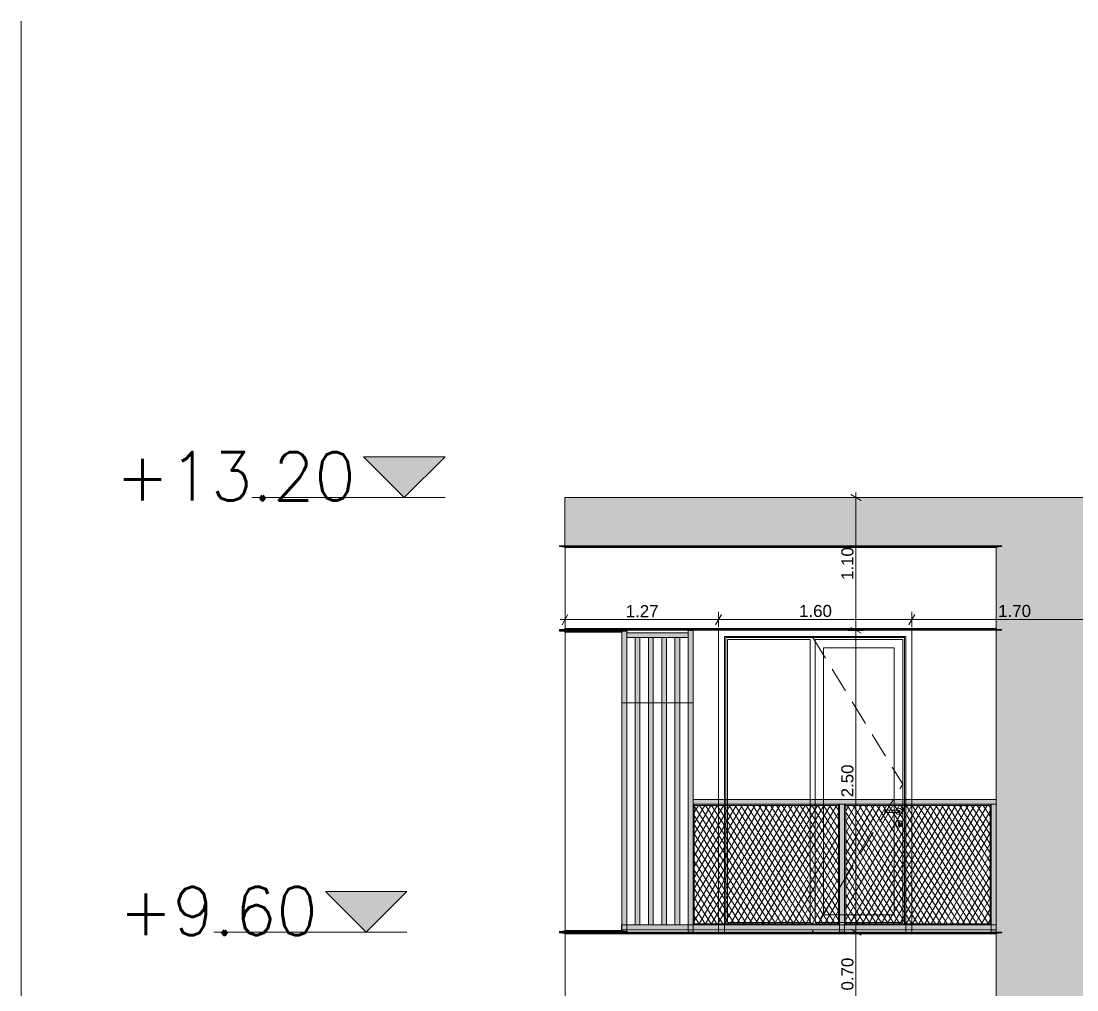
# Model space of a CAD drawing. Header units: millimetres. Extents: x 476571643 to 477489869, y 4620928210 to 4621294454.
# Drawn here: x 477404132 to 477412876, y 4621005952 to 4621013975 of the extents above; entities that cross this region are included whole.
import ezdxf

# ---------------------------------------------------------------- set-up
doc = ezdxf.new("R2010")
doc.units = ezdxf.units.MM
doc.header["$MEASUREMENT"] = 0
doc.linetypes.add('Hidden Line', pattern=[317.5, 211.666667, -105.833333])
for name, color, linetype, lineweight in [('0_Pen_No__1_Pen_No__250', 7, 'Continuous', 0), ('0_Pen_No__250_Pen_No__142', 142, 'Continuous', 0), ('2D Drafting - General_Pen_No__7_Pen_No__7', 7, 'Continuous', 0), ('New_2D Drafting - General_Pen_No__30_Pen_No__9_Pen_No__9_Pen_No__253', 252, 'Continuous', 0), ('New_2D Drafting - General_Pen_No__30_Pen_No__9_Pen_No__9_Pen_No__255', 255, 'Continuous', 0), ('New_2D Drafting - General_Pen_No__30_Pen_No__9_Pen_No__9_Pen_No__7', 7, 'Continuous', 0), ('New_2D Drafting - General_Pen_No__4', 7, 'Continuous', 0), ('New_2D Drafting - General_Pen_No__7', 7, 'Continuous', 0), ('New_Structural - Bearing_Pen_No__1', 1, 'Continuous', 0), ('New_Structural - Bearing_Pen_No__250', 7, 'Continuous', 0), ('Structural - Bearing_Pen_No__250', 7, 'Continuous', 0), ('zoma_Pen_No__142', 142, 'Continuous', 0), ('zoma_Pen_No__1_Pen_No__142', 142, 'Continuous', 0)]:
    doc.layers.add(name, color=color, linetype=linetype, lineweight=lineweight)
doc.layers.add('zoma', color=7, linetype='Continuous')
doc.styles.add('GENERATED_STYLE_2', font='arial.ttf')
doc.dimstyles.new('GENERATED_STYLE__31', dxfattribs={"dimtxt": 100, "dimasz": 64.421331, "dimexe": 0.18, "dimexo": 3, "dimgap": 0.09, "dimtad": 1, "dimtih": 1, "dimtoh": 1, "dimlfac": 0.001, "dimzin": 0, "dimdsep": 46, "dimtxsty": 'GENERATED_STYLE_2', "dimblk": 'ARROWHEAD_2', "dimblk1": 'ARROWHEAD_2', "dimblk2": 'ARROWHEAD_2', "dimcen": 0.09, "dimclrd": 142, "dimclre": 142, "dimclrt": 142, "dimadec": 0, "dimazin": 0, "dimtfac": 1, "dimtdec": 4, "dimtmove": 0, "dimatfit": 3, "dimfxl": 1, "dimtolj": 1, "dimtzin": 0, "dimarcsym": 0})
doc.dimstyles.new('GENERATED_STYLE__32', dxfattribs={"dimtxt": 100, "dimasz": 64.421331, "dimexe": 0.18, "dimexo": 3, "dimgap": 0.09, "dimtad": 1, "dimlfac": 0.001, "dimzin": 0, "dimdsep": 46, "dimtxsty": 'GENERATED_STYLE_2', "dimblk": 'ARROWHEAD_2', "dimblk1": 'ARROWHEAD_2', "dimblk2": 'ARROWHEAD_2', "dimcen": 0.09, "dimclrd": 142, "dimclre": 142, "dimclrt": 142, "dimadec": 0, "dimazin": 0, "dimtfac": 1, "dimtdec": 4, "dimtmove": 0, "dimatfit": 3, "dimfxl": 1, "dimtolj": 1, "dimtzin": 0, "dimarcsym": 0})
pattern_1 = [(60, (476844527.15, 4621385791.044), (-38.9711432, 22.5), []), (122.8330945, (476844527.15, 4621385791.044), (36.8060797, 18.75), [])]

# ---------------------------------------------------------------- blocks, each defined once
blk = doc.blocks.new('*D1756', base_point=(476844527.1, 4621385791))
at = {"layer": 'zoma_Pen_No__142', "color": 142, "linetype": 'Continuous', "lineweight": 0, "transparency": 16777216}
for p, q in [((477408661.1, 4621009061.3), (477408612.2, 4621008976.5)), ((477408636.7, 4621008955.3), (477408636.7, 4621009082.5)), ((477409932.4, 4621009061.3), (477409883.5, 4621008976.5)), ((477409908, 4621008955.3), (477409908, 4621009082.5)), ((477408595.2, 4621009018.9), (477408636.7, 4621009018.9)), ((477408636.7, 4621009018.9), (477409908, 4621009018.9))]:
    blk.add_line(p, q, dxfattribs=at)
at = {"layer": 'zoma_Pen_No__142', "color": 142, "lineweight": 0, "transparency": 16777216, "insert": (477409139.3, 4621009038.9), "char_height": 100, "attachment_point": 7, "style": 'GENERATED_STYLE_2'}
blk.add_mtext('\\A1;{\\pql;\\fArial CYR|b0|i0|c204|p34;1.27}', dxfattribs=at)
blk = doc.blocks.new('ARROWHEAD_2')
at = {"color": 0, "linetype": 'Continuous', "lineweight": 0}
for p, q in [((0, 0), (-1, 0)), ((-0.38, -0.66), (0.38, 0.66))]:
    blk.add_line(p, q, dxfattribs=at)
blk = doc.blocks.new('*D1757', base_point=(476844527.1, 4621385791))
at = {"layer": 'zoma_Pen_No__142', "color": 142, "linetype": 'Continuous', "lineweight": 0, "transparency": 16777216}
for p, q in [((477409932.4, 4621009061.3), (477409883.5, 4621008976.5)), ((477409908, 4621008955.3), (477409908, 4621009082.5)), ((477411532.4, 4621009061.3), (477411483.5, 4621008976.5)), ((477411508, 4621008955.3), (477411508, 4621009082.5)), ((477409908, 4621009018.9), (477411508, 4621009018.9))]:
    blk.add_line(p, q, dxfattribs=at)
at = {"layer": 'zoma_Pen_No__142', "color": 142, "lineweight": 0, "transparency": 16777216, "insert": (477410574.9, 4621009038.9), "char_height": 100, "attachment_point": 7, "style": 'GENERATED_STYLE_2'}
blk.add_mtext('\\A1;{\\pql;\\fArial CYR|b0|i0|c204|p34;1.60}', dxfattribs=at)
blk = doc.blocks.new('*D1758', base_point=(476844527.1, 4621385791))
at = {"layer": 'zoma_Pen_No__142', "color": 142, "linetype": 'Continuous', "lineweight": 0, "transparency": 16777216}
for p, q in [((477411532.4, 4621009061.3), (477411483.5, 4621008976.5)), ((477411508, 4621008955.3), (477411508, 4621009082.5)), ((477413230.8, 4621009061.3), (477413181.8, 4621008976.5)), ((477413206.3, 4621008955.3), (477413206.3, 4621009082.5)), ((477411508, 4621009018.9), (477413206.3, 4621009018.9))]:
    blk.add_line(p, q, dxfattribs=at)
at = {"layer": 'zoma_Pen_No__142', "color": 142, "lineweight": 0, "transparency": 16777216, "insert": (477412224.1, 4621009038.9), "char_height": 100, "attachment_point": 7, "style": 'GENERATED_STYLE_2'}
blk.add_mtext('\\A1;{\\pql;\\fArial CYR|b0|i0|c204|p34;1.70}', dxfattribs=at)
blk = doc.blocks.new('*D2065', base_point=(476844527.1, 4621385791))
at = {"layer": 'zoma_Pen_No__142', "color": 142, "linetype": 'Continuous', "lineweight": 0, "transparency": 16777216}
for p, q in [((477411109.8, 4621006430), (477410982.7, 4621006430)), ((477411003.9, 4621006454.5), (477411088.6, 4621006405.6)), ((477411046.2, 4621005730), (477411046.2, 4621006430)), ((477411109.8, 4621005730), (477410982.7, 4621005730)), ((477411003.9, 4621005754.5), (477411088.6, 4621005705.6))]:
    blk.add_line(p, q, dxfattribs=at)
at = {"layer": 'zoma_Pen_No__142', "color": 142, "lineweight": 0, "transparency": 16777216, "insert": (477411026.2, 4621005947), "char_height": 100, "attachment_point": 7, "rotation": 90, "style": 'GENERATED_STYLE_2'}
blk.add_mtext('\\A1;{\\pql;\\fArial CYR|b0|i0|c204|p34;0.70}', dxfattribs=at)
blk = doc.blocks.new('*D2066', base_point=(476844527.1, 4621385791))
at = {"layer": 'zoma_Pen_No__142', "color": 142, "linetype": 'Continuous', "lineweight": 0, "transparency": 16777216}
for p, q in [((477411003.9, 4621008954.5), (477411088.6, 4621008905.6)), ((477411109.8, 4621008930), (477410982.7, 4621008930)), ((477411046.2, 4621006430), (477411046.2, 4621008930)), ((477411109.8, 4621006430), (477410982.7, 4621006430)), ((477411003.9, 4621006454.5), (477411088.6, 4621006405.6))]:
    blk.add_line(p, q, dxfattribs=at)
at = {"layer": 'zoma_Pen_No__142', "color": 142, "lineweight": 0, "transparency": 16777216, "insert": (477411026.2, 4621007547), "char_height": 100, "attachment_point": 7, "rotation": 90, "style": 'GENERATED_STYLE_2'}
blk.add_mtext('\\A1;{\\pql;\\fArial CYR|b0|i0|c204|p34;2.50}', dxfattribs=at)
blk = doc.blocks.new('*D2067', base_point=(476844527.1, 4621385791))
at = {"layer": 'zoma_Pen_No__142', "color": 142, "linetype": 'Continuous', "lineweight": 0, "transparency": 16777216}
for p, q in [((477411109.8, 4621010029.6), (477410982.7, 4621010029.6)), ((477411088.6, 4621010005.1), (477411003.9, 4621010054.1)), ((477411046.2, 4621010029.6), (477411046.2, 4621010071)), ((477411046.2, 4621008930), (477411046.2, 4621010029.6)), ((477411003.9, 4621008954.5), (477411088.6, 4621008905.6)), ((477411109.8, 4621008930), (477410982.7, 4621008930))]:
    blk.add_line(p, q, dxfattribs=at)
at = {"layer": 'zoma_Pen_No__142', "color": 142, "lineweight": 0, "transparency": 16777216, "insert": (477411026.2, 4621009346.8), "char_height": 100, "attachment_point": 7, "rotation": 90, "style": 'GENERATED_STYLE_2'}
blk.add_mtext('\\A1;{\\pql;\\fArial CYR|b0|i0|c204|p34;1.10}', dxfattribs=at)
blk = doc.blocks.new('*D2073', base_point=(476844527.1, 4621385791))
at = {"layer": 'zoma_Pen_No__142', "color": 142, "linetype": 'Continuous', "lineweight": 0, "transparency": 16777216}
for p, q in [((477417248.3, 4621006430), (477417121.2, 4621006430)), ((477417142.4, 4621006454.5), (477417227.1, 4621006405.6)), ((477417184.7, 4621005730), (477417184.7, 4621006430)), ((477417248.3, 4621005730), (477417121.2, 4621005730)), ((477417142.4, 4621005754.5), (477417227.1, 4621005705.6))]:
    blk.add_line(p, q, dxfattribs=at)
at = {"layer": 'zoma_Pen_No__142', "color": 142, "lineweight": 0, "transparency": 16777216, "insert": (477417164.7, 4621005947), "char_height": 100, "attachment_point": 7, "rotation": 90, "style": 'GENERATED_STYLE_2'}
blk.add_mtext('\\A1;{\\pql;\\fArial CYR|b0|i0|c204|p34;0.70}', dxfattribs=at)
blk = doc.blocks.new('*D2074', base_point=(476844527.1, 4621385791))
at = {"layer": 'zoma_Pen_No__142', "color": 142, "linetype": 'Continuous', "lineweight": 0, "transparency": 16777216}
for p, q in [((477417142.4, 4621008954.5), (477417227.1, 4621008905.6)), ((477417248.3, 4621008930), (477417121.2, 4621008930)), ((477417184.7, 4621006430), (477417184.7, 4621008930)), ((477417248.3, 4621006430), (477417121.2, 4621006430)), ((477417142.4, 4621006454.5), (477417227.1, 4621006405.6))]:
    blk.add_line(p, q, dxfattribs=at)
at = {"layer": 'zoma_Pen_No__142', "color": 142, "lineweight": 0, "transparency": 16777216, "insert": (477417164.7, 4621007547), "char_height": 100, "attachment_point": 7, "rotation": 90, "style": 'GENERATED_STYLE_2'}
blk.add_mtext('\\A1;{\\pql;\\fArial CYR|b0|i0|c204|p34;2.50}', dxfattribs=at)
blk = doc.blocks.new('*D2075', base_point=(476844527.1, 4621385791))
at = {"layer": 'zoma_Pen_No__142', "color": 142, "linetype": 'Continuous', "lineweight": 0, "transparency": 16777216}
for p, q in [((477417248.3, 4621010029.6), (477417121.2, 4621010029.6)), ((477417227.1, 4621010005.1), (477417142.4, 4621010054.1)), ((477417184.7, 4621010029.6), (477417184.7, 4621010071)), ((477417184.7, 4621008930), (477417184.7, 4621010029.6)), ((477417142.4, 4621008954.5), (477417227.1, 4621008905.6)), ((477417248.3, 4621008930), (477417121.2, 4621008930))]:
    blk.add_line(p, q, dxfattribs=at)
at = {"layer": 'zoma_Pen_No__142', "color": 142, "lineweight": 0, "transparency": 16777216, "insert": (477417164.7, 4621009346.8), "char_height": 100, "attachment_point": 7, "rotation": 90, "style": 'GENERATED_STYLE_2'}
blk.add_mtext('\\A1;{\\pql;\\fArial CYR|b0|i0|c204|p34;1.10}', dxfattribs=at)
blk = doc.blocks.new('*D2081', base_point=(476844527.1, 4621385791))
at = {"layer": 'zoma_Pen_No__142', "color": 142, "linetype": 'Continuous', "lineweight": 0, "transparency": 16777216}
for p, q in [((477425100.9, 4621006430), (477424973.7, 4621006430)), ((477424994.9, 4621006454.5), (477425079.7, 4621006405.6)), ((477425037.3, 4621005730), (477425037.3, 4621006430)), ((477425100.9, 4621005730), (477424973.7, 4621005730)), ((477424994.9, 4621005754.5), (477425079.7, 4621005705.6))]:
    blk.add_line(p, q, dxfattribs=at)
at = {"layer": 'zoma_Pen_No__142', "color": 142, "lineweight": 0, "transparency": 16777216, "insert": (477425017.3, 4621005947), "char_height": 100, "attachment_point": 7, "rotation": 90, "style": 'GENERATED_STYLE_2'}
blk.add_mtext('\\A1;{\\pql;\\fArial CYR|b0|i0|c204|p34;0.70}', dxfattribs=at)
blk = doc.blocks.new('*D2082', base_point=(476844527.1, 4621385791))
at = {"layer": 'zoma_Pen_No__142', "color": 142, "linetype": 'Continuous', "lineweight": 0, "transparency": 16777216}
for p, q in [((477424994.9, 4621008954.5), (477425079.7, 4621008905.6)), ((477425100.9, 4621008930), (477424973.7, 4621008930)), ((477425037.3, 4621006430), (477425037.3, 4621008930)), ((477425100.9, 4621006430), (477424973.7, 4621006430)), ((477424994.9, 4621006454.5), (477425079.7, 4621006405.6))]:
    blk.add_line(p, q, dxfattribs=at)
at = {"layer": 'zoma_Pen_No__142', "color": 142, "lineweight": 0, "transparency": 16777216, "insert": (477425017.3, 4621007547), "char_height": 100, "attachment_point": 7, "rotation": 90, "style": 'GENERATED_STYLE_2'}
blk.add_mtext('\\A1;{\\pql;\\fArial CYR|b0|i0|c204|p34;2.50}', dxfattribs=at)
blk = doc.blocks.new('*D2083', base_point=(476844527.1, 4621385791))
at = {"layer": 'zoma_Pen_No__142', "color": 142, "linetype": 'Continuous', "lineweight": 0, "transparency": 16777216}
for p, q in [((477425100.9, 4621010029.6), (477424973.7, 4621010029.6)), ((477425079.7, 4621010005.1), (477424994.9, 4621010054.1)), ((477425037.3, 4621010029.6), (477425037.3, 4621010071)), ((477425037.3, 4621008930), (477425037.3, 4621010029.6)), ((477424994.9, 4621008954.5), (477425079.7, 4621008905.6)), ((477425100.9, 4621008930), (477424973.7, 4621008930))]:
    blk.add_line(p, q, dxfattribs=at)
at = {"layer": 'zoma_Pen_No__142', "color": 142, "lineweight": 0, "transparency": 16777216, "insert": (477425017.3, 4621009346.8), "char_height": 100, "attachment_point": 7, "rotation": 90, "style": 'GENERATED_STYLE_2'}
blk.add_mtext('\\A1;{\\pql;\\fArial CYR|b0|i0|c204|p34;1.10}', dxfattribs=at)
blk = doc.blocks.new('*D2089', base_point=(476844527.1, 4621385791))
at = {"layer": 'zoma_Pen_No__142', "color": 142, "linetype": 'Continuous', "lineweight": 0, "transparency": 16777216}
for p, q in [((477420762.9, 4621006430), (477420635.7, 4621006430)), ((477420656.9, 4621006454.5), (477420741.7, 4621006405.6)), ((477420699.3, 4621005730), (477420699.3, 4621006430)), ((477420762.9, 4621005730), (477420635.7, 4621005730)), ((477420656.9, 4621005754.5), (477420741.7, 4621005705.6))]:
    blk.add_line(p, q, dxfattribs=at)
at = {"layer": 'zoma_Pen_No__142', "color": 142, "lineweight": 0, "transparency": 16777216, "insert": (477420679.3, 4621005947), "char_height": 100, "attachment_point": 7, "rotation": 90, "style": 'GENERATED_STYLE_2'}
blk.add_mtext('\\A1;{\\pql;\\fArial CYR|b0|i0|c204|p34;0.70}', dxfattribs=at)
blk = doc.blocks.new('*D2090', base_point=(476844527.1, 4621385791))
at = {"layer": 'zoma_Pen_No__142', "color": 142, "linetype": 'Continuous', "lineweight": 0, "transparency": 16777216}
for p, q in [((477420656.9, 4621008954.5), (477420741.7, 4621008905.6)), ((477420762.9, 4621008930), (477420635.7, 4621008930)), ((477420699.3, 4621006430), (477420699.3, 4621008930)), ((477420762.9, 4621006430), (477420635.7, 4621006430)), ((477420656.9, 4621006454.5), (477420741.7, 4621006405.6))]:
    blk.add_line(p, q, dxfattribs=at)
at = {"layer": 'zoma_Pen_No__142', "color": 142, "lineweight": 0, "transparency": 16777216, "insert": (477420679.3, 4621007547), "char_height": 100, "attachment_point": 7, "rotation": 90, "style": 'GENERATED_STYLE_2'}
blk.add_mtext('\\A1;{\\pql;\\fArial CYR|b0|i0|c204|p34;2.50}', dxfattribs=at)
blk = doc.blocks.new('*D2091', base_point=(476844527.1, 4621385791))
at = {"layer": 'zoma_Pen_No__142', "color": 142, "linetype": 'Continuous', "lineweight": 0, "transparency": 16777216}
for p, q in [((477420762.9, 4621010029.6), (477420635.7, 4621010029.6)), ((477420741.7, 4621010005.1), (477420656.9, 4621010054.1)), ((477420699.3, 4621010029.6), (477420699.3, 4621010071)), ((477420699.3, 4621008930), (477420699.3, 4621010029.6)), ((477420656.9, 4621008954.5), (477420741.7, 4621008905.6)), ((477420762.9, 4621008930), (477420635.7, 4621008930))]:
    blk.add_line(p, q, dxfattribs=at)
at = {"layer": 'zoma_Pen_No__142', "color": 142, "lineweight": 0, "transparency": 16777216, "insert": (477420679.3, 4621009346.8), "char_height": 100, "attachment_point": 7, "rotation": 90, "style": 'GENERATED_STYLE_2'}
blk.add_mtext('\\A1;{\\pql;\\fArial CYR|b0|i0|c204|p34;1.10}', dxfattribs=at)

msp = doc.modelspace()

# ---------------------------------------------------------------- hatches: boundary and pattern name
at = {"layer": '0_Pen_No__250_Pen_No__142', "linetype": 'Continuous', "lineweight": 0}
for points in [[(477407305.401, 4621010029.123), (477406967.873, 4621010366.816), (477407643.095, 4621010366.651)], [(477406989.659, 4621006429.529), (477406652.131, 4621006767.222), (477407327.353, 4621006767.058)]]:
    msp.add_hatch(color=142, dxfattribs=at).paths.add_polyline_path(points)
at = {"layer": 'New_2D Drafting - General_Pen_No__30_Pen_No__9_Pen_No__9_Pen_No__253', "linetype": 'Continuous', "lineweight": 0}
h = msp.add_hatch(dxfattribs=at)
h.set_pattern_fill('BRICK___RUNNING_BOND', color=252, style=0, pattern_type=2)
h.set_pattern_definition([(0, (476844527.15, 4621385791.044), (0, 66.64), []), (90, (476844527.15, 4621385791.04), (-244.8, 0), [66.64, -66.64]), (90, (476844649.55, 4621385857.68), (-244.8, 0), [66.64, -66.64])])
h.paths.add_polyline_path([(477408636.175, 4621010029.584), (477415606.129, 4621010029.584), (477415606.129, 4620999330.04), (477415356.743, 4620999330.04), (477413756.743, 4620999330.04), (477412206.527, 4620999330.04), (477412206.527, 4621008930.008), (477412206.527, 4621009630.003), (477409106.655, 4621009630.003), (477408636.186, 4621009630.003)])
h.paths.add_polyline_path([(477414906.205, 4621000030.046), (477414906.205, 4620999750.046), (477413106.205, 4620999750.046), (477413106.205, 4621000030.046), (477413206.311, 4621000030.046), (477413206.311, 4621002530.046), (477414806.311, 4621002530.046), (477414806.311, 4621000030.046)], flags=0)
h.paths.add_polyline_path([(477414906.192, 4621003230.046), (477414906.192, 4621002950.046), (477413106.192, 4621002950.046), (477413106.192, 4621003230.046), (477413206.311, 4621003230.046), (477413206.311, 4621005730.046), (477414806.311, 4621005730.046), (477414806.311, 4621003230.046)], flags=0)
h.paths.add_polyline_path([(477413106.192, 4621006150.046), (477413106.192, 4621006430.046), (477413206.311, 4621006430.046), (477413206.311, 4621008930.046), (477414806.311, 4621008930.046), (477414806.311, 4621006430.046), (477414906.192, 4621006430.046), (477414906.192, 4621006150.046)], flags=0)
at = {"layer": 'New_2D Drafting - General_Pen_No__30_Pen_No__9_Pen_No__9_Pen_No__255', "linetype": 'Continuous', "lineweight": 0}
for points in [[(477409147.063, 4621008930.008), (477409107.063, 4621008930.008), (477409107.063, 4621006430.014), (477409147.063, 4621006430.014)], [(477409657.063, 4621008910.008), (477409657.063, 4621008869.921), (477409147.063, 4621008869.921), (477409147.063, 4621008910.008)], [(477409257.063, 4621008869.921), (477409217.063, 4621008869.921), (477409217.063, 4621006490.04), (477409257.063, 4621006490.04)], [(477409367.063, 4621008869.921), (477409367.063, 4621006490.04), (477409327.063, 4621006490.04), (477409327.063, 4621008869.921)], [(477409477.063, 4621008869.921), (477409477.063, 4621006490.04), (477409437.063, 4621006490.04), (477409437.063, 4621008869.921)], [(477409587.063, 4621008869.921), (477409587.063, 4621006490.04), (477409547.063, 4621006490.04), (477409547.063, 4621008869.921)], [(477409697.063, 4621008930.008), (477409657.063, 4621008930.008), (477409657.063, 4621006430.014), (477409697.063, 4621006430.014)], [(477412206.527, 4621007490.042), (477412206.527, 4621007530.042), (477409696.818, 4621007530.042), (477409696.818, 4621007490.042)], [(477409706.905, 4621007480.042), (477409696.818, 4621007490.042), (477410910.943, 4621007490.042), (477410900.943, 4621007480.042)], [(477409696.818, 4621007490.042), (477409706.905, 4621007480.042), (477409706.905, 4621006500.014), (477409696.818, 4621006490.04)], [(477410910.969, 4621006490.04), (477410900.969, 4621006500.04), (477410900.969, 4621007480.068), (477410910.969, 4621007490.068)], [(477410950.969, 4621006430.014), (477410910.969, 4621006430.014), (477410910.969, 4621007490.042), (477410950.969, 4621007490.042)], [(477410950.969, 4621006490.014), (477410960.969, 4621006500.014), (477410960.969, 4621007480.042), (477410950.969, 4621007490.042)], [(477410960.969, 4621007480.042), (477410950.969, 4621007490.042), (477412166.527, 4621007490.042), (477412156.527, 4621007480.042)], [(477412166.527, 4621006490.014), (477412156.527, 4621006500.014), (477412156.527, 4621007480.042), (477412166.527, 4621007490.042)], [(477412206.527, 4621006430.048), (477412166.527, 4621006430.048), (477412166.527, 4621007490.042), (477412206.527, 4621007490.042)], [(477409706.916, 4621006500.025), (477409696.818, 4621006490.04), (477410910.943, 4621006490.04), (477410900.936, 4621006500.047)], [(477410960.969, 4621006500.04), (477410950.969, 4621006490.04), (477412166.527, 4621006490.04), (477412156.527, 4621006500.04)], [(477412206.527, 4621006450.04), (477412206.527, 4621006490.04), (477409105.411, 4621006490.04), (477409105.411, 4621006450.04)]]:
    msp.add_hatch(color=255, dxfattribs=at).paths.add_polyline_path(points)
at = {"layer": 'New_2D Drafting - General_Pen_No__7', "linetype": 'Continuous', "lineweight": 0}
h = msp.add_hatch(dxfattribs=at)
h.set_pattern_fill('BATT_INSULATION', style=0, pattern_type=2)
h.set_pattern_definition(pattern_1)
h.paths.add_polyline_path([(477410900.969, 4621007480.042), (477409706.905, 4621007480.042), (477409706.905, 4621006500.014), (477410900.969, 4621006500.014)])
h = msp.add_hatch(dxfattribs=at)
h.set_pattern_fill('BATT_INSULATION', style=0, pattern_type=2)
h.set_pattern_definition(pattern_1)
h.paths.add_polyline_path([(477412156.527, 4621006500.04), (477410960.969, 4621006500.04), (477410960.969, 4621007480.042), (477412156.527, 4621007480.042)])

# ---------------------------------------------------------------- linework, layer by layer
at = {"layer": '0_Pen_No__1_Pen_No__250', "color": 7, "linetype": 'Continuous', "lineweight": 0, "flags": 128}
for points in [[(477407305.401, 4621010029.123), (477406967.873, 4621010366.816), (477407305.484, 4621010366.734)], [(477407305.401, 4621010029.123), (477407643.095, 4621010366.651), (477407305.484, 4621010366.734)], [(477406043.012, 4621010029.431), (477407643.012, 4621010029.04)], [(477406989.659, 4621006429.529), (477406652.131, 4621006767.222), (477406989.742, 4621006767.14)], [(477406989.659, 4621006429.529), (477407327.353, 4621006767.058), (477406989.742, 4621006767.14)], [(477405727.271, 4621006429.837), (477407327.27, 4621006429.446)]]:
    msp.add_lwpolyline(points, dxfattribs=at)
at = {"layer": '0_Pen_No__250_Pen_No__142', "color": 142, "linetype": 'Continuous', "lineweight": 0, "flags": 128}
for points in [[(477407305.401, 4621010029.123), (477406967.873, 4621010366.816), (477407643.095, 4621010366.651)], [(477406989.659, 4621006429.529), (477406652.131, 4621006767.222), (477407327.353, 4621006767.058)]]:
    msp.add_lwpolyline(points, close=True, dxfattribs=at)
at = {"layer": '2D Drafting - General_Pen_No__7_Pen_No__7', "color": 7, "linetype": 'Continuous', "lineweight": 0, "flags": 128}
for points in [[(477411503.843, 4621006430.04), (477409907.96, 4621006430.046), (477409907.968, 4621008930.046), (477411507.968, 4621008930.04)], [(477411507.968, 4621008930.04), (477411507.96, 4621006430.04), (477411503.843, 4621006430.04)]]:
    msp.add_lwpolyline(points, dxfattribs=at)
for points in [[(477409957.968, 4621008880.045), (477411457.968, 4621008880.04), (477411457.96, 4621006430.041), (477409957.96, 4621006430.047)], [(477409967.968, 4621008870.045), (477411447.968, 4621008870.04), (477411447.96, 4621006490.042), (477409967.96, 4621006490.047)], [(477409982.968, 4621008855.045), (477410667.968, 4621008855.042), (477410667.96, 4621006510.045), (477409982.96, 4621006510.047)], [(477410707.964, 4621008855.042), (477411432.968, 4621008855.04), (477411432.96, 4621006510.042), (477410707.96, 4621006510.045)], [(477410777.968, 4621008785.042), (477411362.968, 4621008785.04), (477411362.96, 4621006575.042), (477410777.96, 4621006575.044)]]:
    msp.add_lwpolyline(points, close=True, dxfattribs=at)
at = {"layer": '2D Drafting - General_Pen_No__7_Pen_No__7', "color": 7, "linetype": 'Hidden Line', "lineweight": 0, "flags": 128}
msp.add_lwpolyline([(477410682.968, 4621008880.042), (477411432.964, 4621007655.917), (477410683.736, 4621006431.327)], dxfattribs=at)
at = {"layer": 'New_2D Drafting - General_Pen_No__30_Pen_No__9_Pen_No__9_Pen_No__7', "color": 7, "linetype": 'Continuous', "lineweight": 0, "flags": 128}
for points in [[(477408636.175, 4621010029.584), (477415606.129, 4621010029.584), (477415606.129, 4620999330.04), (477415356.743, 4620999330.04), (477413756.743, 4620999330.04), (477412206.527, 4620999330.04), (477412206.527, 4621008930.008), (477412206.527, 4621009630.003), (477409106.655, 4621009630.003), (477408636.186, 4621009630.003)], [(477409147.063, 4621008930.008), (477409107.063, 4621008930.008), (477409107.063, 4621006430.014), (477409147.063, 4621006430.014)], [(477409657.063, 4621008910.008), (477409657.063, 4621008869.921), (477409147.063, 4621008869.921), (477409147.063, 4621008910.008)], [(477409257.063, 4621008869.921), (477409217.063, 4621008869.921), (477409217.063, 4621006490.04), (477409257.063, 4621006490.04)], [(477409367.063, 4621008869.921), (477409367.063, 4621006490.04), (477409327.063, 4621006490.04), (477409327.063, 4621008869.921)], [(477409477.063, 4621008869.921), (477409477.063, 4621006490.04), (477409437.063, 4621006490.04), (477409437.063, 4621008869.921)], [(477409587.063, 4621008869.921), (477409587.063, 4621006490.04), (477409547.063, 4621006490.04), (477409547.063, 4621008869.921)], [(477409697.063, 4621008930.008), (477409657.063, 4621008930.008), (477409657.063, 4621006430.014), (477409697.063, 4621006430.014)], [(477409107.063, 4621006490.04), (477409697.063, 4621006490.04), (477409697.063, 4621008329.625), (477409107.063, 4621008329.625)], [(477412206.527, 4621007490.042), (477412206.527, 4621007530.042), (477409696.818, 4621007530.042), (477409696.818, 4621007490.042)], [(477409706.905, 4621007480.042), (477409696.818, 4621007490.042), (477410910.943, 4621007490.042), (477410900.943, 4621007480.042)], [(477409696.818, 4621007490.042), (477409706.905, 4621007480.042), (477409706.905, 4621006500.014), (477409696.818, 4621006490.04)], [(477410910.969, 4621006490.04), (477410900.969, 4621006500.04), (477410900.969, 4621007480.068), (477410910.969, 4621007490.068)], [(477410950.969, 4621006430.014), (477410910.969, 4621006430.014), (477410910.969, 4621007490.042), (477410950.969, 4621007490.042)], [(477410950.969, 4621006490.014), (477410960.969, 4621006500.014), (477410960.969, 4621007480.042), (477410950.969, 4621007490.042)], [(477410960.969, 4621007480.042), (477410950.969, 4621007490.042), (477412166.527, 4621007490.042), (477412156.527, 4621007480.042)], [(477412166.527, 4621006490.014), (477412156.527, 4621006500.014), (477412156.527, 4621007480.042), (477412166.527, 4621007490.042)], [(477412206.527, 4621006430.048), (477412166.527, 4621006430.048), (477412166.527, 4621007490.042), (477412206.527, 4621007490.042)], [(477409706.916, 4621006500.025), (477409696.818, 4621006490.04), (477410910.943, 4621006490.04), (477410900.936, 4621006500.047)], [(477410960.969, 4621006500.04), (477410950.969, 4621006490.04), (477412166.527, 4621006490.04), (477412156.527, 4621006500.04)], [(477412206.527, 4621006450.04), (477412206.527, 4621006490.04), (477409105.411, 4621006490.04), (477409105.411, 4621006450.04)]]:
    msp.add_lwpolyline(points, close=True, dxfattribs=at)
at = {"layer": 'New_2D Drafting - General_Pen_No__4', "color": 7, "linetype": 'Continuous', "lineweight": 0, "flags": 128}
for points in [[(477410900.969, 4621007480.042), (477409706.905, 4621007480.042), (477409706.905, 4621006500.014), (477410900.969, 4621006500.014)], [(477412156.527, 4621006500.04), (477410960.969, 4621006500.04), (477410960.969, 4621007480.042), (477412156.527, 4621007480.042)]]:
    msp.add_lwpolyline(points, close=True, dxfattribs=at)
at = {"layer": 'New_Structural - Bearing_Pen_No__1', "color": 1, "linetype": 'Continuous', "lineweight": 0}
msp.add_line((477404131.811, 4621013975.469), (477404131.811, 4620987244.143), dxfattribs=at)
at = {"layer": 'New_Structural - Bearing_Pen_No__250', "color": 7, "linetype": 'Continuous', "lineweight": 0}
for p, q in [((477411285.002, 4621007437.112), (477411282.073, 4621007430.041)), ((477411282.073, 4621007430.041), (477411285.002, 4621007422.97)), ((477411286.554, 4621007437.112), (477411283.795, 4621007430.041)), ((477411283.795, 4621007430.041), (477411286.554, 4621007422.97)), ((477411292.073, 4621007440.041), (477411285.002, 4621007437.112)), ((477411285.002, 4621007422.97), (477411292.073, 4621007420.041)), ((477411291.368, 4621007437.112), (477411289.257, 4621007430.041)), ((477411289.257, 4621007430.041), (477411291.368, 4621007422.97)), ((477411293.215, 4621007440.041), (477411292.073, 4621007440.041)), ((477411293.214, 4621007420.041), (477411292.073, 4621007420.041)), ((477411296.466, 4621007420.041), (477411293.214, 4621007420.041)), ((477411296.466, 4621007440.041), (477411293.215, 4621007440.041)), ((477411301.333, 4621007440.041), (477411296.466, 4621007440.041)), ((477411301.332, 4621007420.041), (477411296.466, 4621007420.041)), ((477411298.574, 4621007437.112), (477411297.431, 4621007430.041)), ((477411297.431, 4621007430.041), (477411298.573, 4621007422.97)), ((477411307.073, 4621007420.041), (477411301.332, 4621007420.041)), ((477411307.073, 4621007440.041), (477411301.333, 4621007440.041)), ((477411387.073, 4621007440.041), (477411307.073, 4621007440.041)), ((477411387.073, 4621007420.041), (477411307.073, 4621007420.041)), ((477411377.752, 4621007440.041), (477411378.69, 4621007443.541)), ((477411378.69, 4621007416.541), (477411377.752, 4621007420.041)), ((477411378.69, 4621007443.541), (477411388.573, 4621007453.423)), ((477411388.573, 4621007406.658), (477411378.69, 4621007416.541)), ((477411392.813, 4621007440.041), (477411387.073, 4621007440.041)), ((477411392.813, 4621007420.041), (477411387.073, 4621007420.041)), ((477411388.573, 4621007453.423), (477411402.073, 4621007457.041)), ((477411402.073, 4621007403.041), (477411388.573, 4621007406.658)), ((477411397.679, 4621007440.041), (477411392.813, 4621007440.041)), ((477411397.679, 4621007420.041), (477411392.813, 4621007420.041)), ((477411395.572, 4621007437.112), (477411396.715, 4621007430.041)), ((477411396.715, 4621007430.041), (477411395.572, 4621007422.97)), ((477411400.931, 4621007440.041), (477411397.679, 4621007440.041)), ((477411400.931, 4621007420.041), (477411397.679, 4621007420.041)), ((477411402.073, 4621007440.041), (477411400.931, 4621007440.041)), ((477411402.073, 4621007420.041), (477411400.931, 4621007420.041)), ((477411402.073, 4621007457.041), (477411415.573, 4621007453.423)), ((477411402.073, 4621007440.041), (477411409.144, 4621007437.112)), ((477411409.144, 4621007422.97), (477411402.073, 4621007420.041)), ((477411415.573, 4621007406.658), (477411402.073, 4621007403.041)), ((477411402.777, 4621007437.112), (477411404.889, 4621007430.041)), ((477411404.889, 4621007430.041), (477411402.777, 4621007422.97)), ((477411407.592, 4621007437.112), (477411410.351, 4621007430.041)), ((477411410.351, 4621007430.041), (477411407.592, 4621007422.97)), ((477411409.144, 4621007437.112), (477411412.073, 4621007430.041)), ((477411412.073, 4621007430.041), (477411409.144, 4621007422.97)), ((477411415.573, 4621007453.423), (477411425.455, 4621007443.541)), ((477411425.455, 4621007416.541), (477411415.573, 4621007406.658)), ((477411425.455, 4621007443.541), (477411429.073, 4621007430.041)), ((477411429.073, 4621007430.041), (477411425.455, 4621007416.541)), ((477411375.072, 4621007330.041), (477411378.69, 4621007343.541)), ((477411378.69, 4621007316.541), (477411375.072, 4621007330.041)), ((477411378.69, 4621007343.541), (477411388.572, 4621007353.423)), ((477411388.572, 4621007306.658), (477411378.69, 4621007316.541)), ((477411388.572, 4621007353.423), (477411402.072, 4621007357.041)), ((477411402.072, 4621007303.041), (477411388.572, 4621007306.658)), ((477411395.352, 4621007341.681), (477411394.605, 4621007339.733)), ((477411394.605, 4621007339.733), (477411397.072, 4621007334.441)), ((477411395.352, 4621007341.681), (477411396.697, 4621007345.185)), ((477411402.072, 4621007347.466), (477411396.697, 4621007345.185)), ((477411397.072, 4621007334.441), (477411397.072, 4621007332.928)), ((477411397.072, 4621007332.928), (477411397.072, 4621007330.041)), ((477411397.072, 4621007330.041), (477411397.072, 4621007327.154)), ((477411397.072, 4621007327.154), (477411397.072, 4621007321.38)), ((477411397.072, 4621007321.38), (477411397.072, 4621007317.541)), ((477411397.072, 4621007317.541), (477411398.537, 4621007314.005)), ((477411398.537, 4621007314.005), (477411402.072, 4621007312.541)), ((477411402.072, 4621007357.041), (477411415.572, 4621007353.423)), ((477411407.448, 4621007345.185), (477411402.072, 4621007347.466)), ((477411402.072, 4621007312.541), (477411405.608, 4621007314.005)), ((477411415.572, 4621007306.658), (477411402.072, 4621007303.041)), ((477411405.608, 4621007314.005), (477411407.072, 4621007317.541)), ((477411407.072, 4621007334.441), (477411409.54, 4621007339.733)), ((477411407.072, 4621007332.927), (477411407.072, 4621007334.441)), ((477411407.072, 4621007332.927), (477411407.072, 4621007330.041)), ((477411407.072, 4621007330.041), (477411407.072, 4621007327.154)), ((477411407.072, 4621007327.154), (477411407.072, 4621007321.38)), ((477411407.072, 4621007321.38), (477411407.072, 4621007317.541)), ((477411408.793, 4621007341.681), (477411407.448, 4621007345.185)), ((477411408.793, 4621007341.681), (477411409.54, 4621007339.733)), ((477411415.572, 4621007353.423), (477411425.455, 4621007343.541)), ((477411425.455, 4621007316.541), (477411415.572, 4621007306.658)), ((477411425.455, 4621007343.541), (477411429.072, 4621007330.041)), ((477411429.072, 4621007330.041), (477411425.455, 4621007316.541))]:
    msp.add_line(p, q, dxfattribs=at)
at = {"layer": 'Structural - Bearing_Pen_No__250', "color": 7, "linetype": 'Continuous', "lineweight": 0}
for p, q in [((477408590.335, 4621009627.54), (477408590.335, 4621009630.035)), ((477412252.853, 4621009630.035), (477408590.335, 4621009630.035)), ((477408590.734, 4621009626.009), (477408590.335, 4621009627.54)), ((477412252.853, 4621009627.54), (477408590.335, 4621009627.54)), ((477408591.872, 4621009624.711), (477408590.734, 4621009626.009)), ((477408593.575, 4621009623.844), (477408591.872, 4621009624.711)), ((477408594.797, 4621009623.585), (477408593.575, 4621009623.844)), ((477408632.198, 4621009619.595), (477408594.797, 4621009623.585)), ((477412248.39, 4621009623.585), (477408594.797, 4621009623.585)), ((477408633.42, 4621009619.335), (477408632.198, 4621009619.595)), ((477412210.989, 4621009619.595), (477408632.198, 4621009619.595)), ((477408635.123, 4621009618.468), (477408633.42, 4621009619.335)), ((477408636.261, 4621009617.171), (477408635.123, 4621009618.468)), ((477408636.661, 4621009615.64), (477408636.261, 4621009617.171)), ((477408636.661, 4621008944.454), (477408636.661, 4621009615.64)), ((477412206.527, 4621009615.64), (477408636.661, 4621009615.64)), ((477412206.527, 4621009615.64), (477412206.926, 4621009617.171)), ((477412206.527, 4621008944.454), (477412206.527, 4621009615.64)), ((477412206.926, 4621009617.171), (477412208.064, 4621009618.468)), ((477412208.064, 4621009618.468), (477412209.767, 4621009619.335)), ((477412209.767, 4621009619.335), (477412210.989, 4621009619.595)), ((477412210.989, 4621009619.595), (477412248.39, 4621009623.585)), ((477412248.39, 4621009623.585), (477412249.612, 4621009623.844)), ((477412249.612, 4621009623.844), (477412251.315, 4621009624.711)), ((477412251.315, 4621009624.711), (477412252.453, 4621009626.009)), ((477412252.453, 4621009626.009), (477412252.853, 4621009627.54)), ((477412252.853, 4621009627.54), (477412252.853, 4621009630.035)), ((477408590.328, 4621008930.008), (477408590.328, 4621008927.513)), ((477408590.328, 4621008930.008), (477409153.389, 4621008930.008)), ((477408590.328, 4621008927.513), (477408590.728, 4621008925.983)), ((477408590.328, 4621008927.513), (477409153.389, 4621008927.513)), ((477408590.335, 4621008932.535), (477408590.734, 4621008934.066)), ((477408590.335, 4621008930.04), (477408590.335, 4621008932.535)), ((477412252.853, 4621008932.535), (477408590.335, 4621008932.535)), ((477412252.853, 4621008930.04), (477408590.335, 4621008930.04)), ((477408590.728, 4621008925.983), (477408591.866, 4621008924.685)), ((477408590.734, 4621008934.066), (477408591.872, 4621008935.364)), ((477408591.866, 4621008924.685), (477408593.569, 4621008923.818)), ((477408591.872, 4621008935.364), (477408593.575, 4621008936.231)), ((477408593.569, 4621008923.818), (477408594.791, 4621008923.558)), ((477408593.575, 4621008936.231), (477408594.797, 4621008936.49)), ((477408594.791, 4621008923.558), (477408632.192, 4621008919.568)), ((477408594.791, 4621008923.558), (477409148.926, 4621008923.558)), ((477408594.797, 4621008936.49), (477408632.198, 4621008940.48)), ((477412248.39, 4621008936.49), (477408594.797, 4621008936.49)), ((477408632.192, 4621008919.568), (477409111.525, 4621008919.572)), ((477408632.192, 4621008919.568), (477408633.414, 4621008919.309)), ((477408632.198, 4621008940.48), (477408633.42, 4621008940.74)), ((477412210.989, 4621008940.48), (477408632.198, 4621008940.48)), ((477408633.414, 4621008919.309), (477408635.117, 4621008918.442)), ((477408633.42, 4621008940.74), (477408635.123, 4621008941.607)), ((477408635.117, 4621008918.442), (477408636.255, 4621008917.144)), ((477408635.123, 4621008941.607), (477408636.261, 4621008942.905)), ((477408636.255, 4621008917.144), (477408636.655, 4621008915.613)), ((477408636.261, 4621008942.905), (477408636.661, 4621008944.435)), ((477408636.639, 4621008915.613), (477409107.063, 4621008915.613)), ((477408636.655, 4621008915.595), (477408636.655, 4621006444.398)), ((477412206.542, 4621008944.435), (477408636.661, 4621008944.435)), ((477409107.462, 4621008917.144), (477409107.063, 4621008915.613)), ((477409107.063, 4621008915.595), (477409107.063, 4621006444.398)), ((477409108.6, 4621008918.442), (477409107.462, 4621008917.144)), ((477409110.303, 4621008919.309), (477409108.6, 4621008918.442)), ((477409111.525, 4621008919.568), (477409110.303, 4621008919.309)), ((477409148.926, 4621008923.558), (477409111.525, 4621008919.568)), ((477409150.148, 4621008923.818), (477409148.926, 4621008923.558)), ((477409151.851, 4621008924.685), (477409150.148, 4621008923.818)), ((477409152.989, 4621008925.983), (477409151.851, 4621008924.685)), ((477409153.389, 4621008927.513), (477409152.989, 4621008925.983)), ((477409153.389, 4621008930.008), (477409153.389, 4621008927.513)), ((477412206.926, 4621008942.905), (477412206.527, 4621008944.435)), ((477412208.064, 4621008941.607), (477412206.926, 4621008942.905)), ((477412209.767, 4621008940.74), (477412208.064, 4621008941.607)), ((477412210.989, 4621008940.48), (477412209.767, 4621008940.74)), ((477412248.39, 4621008936.49), (477412210.989, 4621008940.48)), ((477412249.612, 4621008936.231), (477412248.39, 4621008936.49)), ((477412251.315, 4621008935.364), (477412249.612, 4621008936.231)), ((477412252.453, 4621008934.066), (477412251.315, 4621008935.364)), ((477412252.853, 4621008932.535), (477412252.453, 4621008934.066)), ((477412252.853, 4621008930.04), (477412252.853, 4621008932.535)), ((477408590.728, 4621006434.028), (477408590.328, 4621006432.498)), ((477408590.328, 4621006432.498), (477408590.328, 4621006430.003)), ((477408590.328, 4621006432.498), (477409153.389, 4621006432.498)), ((477408590.328, 4621006430.003), (477409153.389, 4621006430.003)), ((477408590.335, 4621006427.54), (477408590.335, 4621006430.035)), ((477412252.853, 4621006430.035), (477408590.335, 4621006430.035)), ((477408590.734, 4621006426.009), (477408590.335, 4621006427.54)), ((477412252.853, 4621006427.54), (477408590.335, 4621006427.54)), ((477408591.866, 4621006435.326), (477408590.728, 4621006434.028)), ((477408591.872, 4621006424.711), (477408590.734, 4621006426.009)), ((477408593.569, 4621006436.193), (477408591.866, 4621006435.326)), ((477408593.575, 4621006423.844), (477408591.872, 4621006424.711)), ((477408594.791, 4621006436.453), (477408593.569, 4621006436.193)), ((477408594.797, 4621006423.585), (477408593.575, 4621006423.844)), ((477408632.192, 4621006440.443), (477408594.791, 4621006436.453)), ((477408594.791, 4621006436.453), (477409148.926, 4621006436.453)), ((477408632.198, 4621006419.595), (477408594.797, 4621006423.585)), ((477412248.39, 4621006423.585), (477408594.797, 4621006423.585)), ((477408633.414, 4621006440.702), (477408632.192, 4621006440.443)), ((477408632.192, 4621006440.443), (477409111.525, 4621006440.443)), ((477408633.42, 4621006419.335), (477408632.198, 4621006419.595)), ((477412210.989, 4621006419.595), (477408632.198, 4621006419.595)), ((477408635.117, 4621006441.569), (477408633.414, 4621006440.702)), ((477408635.123, 4621006418.468), (477408633.42, 4621006419.335)), ((477408636.255, 4621006442.867), (477408635.117, 4621006441.569)), ((477408636.261, 4621006417.171), (477408635.123, 4621006418.468)), ((477408636.655, 4621006444.398), (477408636.255, 4621006442.867)), ((477408636.661, 4621006415.64), (477408636.261, 4621006417.171)), ((477408636.655, 4621006444.398), (477409107.063, 4621006444.398)), ((477408636.661, 4621005744.454), (477408636.661, 4621006415.64)), ((477412206.527, 4621006415.64), (477408636.661, 4621006415.64)), ((477409107.063, 4621006444.398), (477409107.462, 4621006442.867)), ((477409107.462, 4621006442.867), (477409108.6, 4621006441.569)), ((477409108.6, 4621006441.569), (477409110.303, 4621006440.702)), ((477409110.303, 4621006440.702), (477409111.525, 4621006440.443)), ((477409111.525, 4621006440.443), (477409148.926, 4621006436.453)), ((477409148.926, 4621006436.453), (477409150.148, 4621006436.193)), ((477409150.148, 4621006436.193), (477409151.851, 4621006435.326)), ((477409151.851, 4621006435.326), (477409152.989, 4621006434.028)), ((477409152.989, 4621006434.028), (477409153.389, 4621006432.498)), ((477409153.389, 4621006432.498), (477409153.389, 4621006430.003)), ((477412206.527, 4621006415.64), (477412206.926, 4621006417.171)), ((477412206.527, 4621005744.454), (477412206.527, 4621006415.64)), ((477412206.926, 4621006417.171), (477412208.064, 4621006418.468)), ((477412208.064, 4621006418.468), (477412209.767, 4621006419.335)), ((477412209.767, 4621006419.335), (477412210.989, 4621006419.595)), ((477412210.989, 4621006419.595), (477412248.39, 4621006423.585)), ((477412248.39, 4621006423.585), (477412249.612, 4621006423.844)), ((477412249.612, 4621006423.844), (477412251.315, 4621006424.711)), ((477412251.315, 4621006424.711), (477412252.453, 4621006426.009)), ((477412252.453, 4621006426.009), (477412252.853, 4621006427.54)), ((477412252.853, 4621006427.54), (477412252.853, 4621006430.035))]:
    msp.add_line(p, q, dxfattribs=at)

# ---------------------------------------------------------------- texts
at = {"layer": 'zoma_Pen_No__1_Pen_No__142', "color": 142, "linetype": 'Continuous', "lineweight": 0, "char_height": 400, "attachment_point": 9, "rotation": 359.9860128}
for s, insert in [('\\A1;{\\pqr;\\Ftxt.shx;+13.\\Ftxt.shx;2\\Ftxt.shx;0}', (477406903.087, 4621010006.175)), ('\\A1;{\\pqr;\\Ftxt.shx;+9.\\Ftxt.shx;6\\Ftxt.shx;0}', (477406587.345, 4621006405.981))]:
    msp.add_mtext(s, dxfattribs=dict(at, insert=insert))

# ---------------------------------------------------------------- dimensions: what is measured, and where the dimension line sits
at = {"layer": 'zoma', "color": 142, "linetype": 'Continuous', "lineweight": 0}
for base, p1, p2, picture, middle in [((477411046.235, 4621010029.584), (477411507.968, 4621008930.04), (477411651.738, 4621010029.584), '*D2067', (477410976.235, 4621009476.666)), ((477417184.748, 4621010029.584), (477411507.968, 4621008930.04), (477411651.738, 4621010029.584), '*D2075', (477417114.748, 4621009476.666)), ((477425037.308, 4621010029.584), (477411507.968, 4621008930.04), (477411651.738, 4621010029.584), '*D2083', (477424967.308, 4621009476.666)), ((477420699.317, 4621010029.584), (477411507.968, 4621008930.04), (477411651.738, 4621010029.584), '*D2091', (477420629.317, 4621009476.666)), ((477411046.235, 4621008930.04), (477411507.96, 4621006430.04), (477411507.968, 4621008930.04), '*D2066', (477410976.235, 4621007676.894)), ((477417184.748, 4621008930.04), (477411507.96, 4621006430.04), (477411507.968, 4621008930.04), '*D2074', (477417114.748, 4621007676.894)), ((477425037.308, 4621008930.04), (477411507.96, 4621006430.04), (477411507.968, 4621008930.04), '*D2082', (477424967.308, 4621007676.894)), ((477420699.317, 4621008930.04), (477411507.96, 4621006430.04), (477411507.968, 4621008930.04), '*D2090', (477420629.317, 4621007676.894)), ((477411046.235, 4621006430.04), (477411507.968, 4621005730.04), (477411507.96, 4621006430.04), '*D2065', (477410976.235, 4621006076.894)), ((477417184.748, 4621006430.04), (477411507.968, 4621005730.04), (477411507.96, 4621006430.04), '*D2073', (477417114.748, 4621006076.894)), ((477425037.308, 4621006430.04), (477411507.968, 4621005730.04), (477411507.96, 4621006430.04), '*D2081', (477424967.308, 4621006076.894)), ((477420699.317, 4621006430.04), (477411507.968, 4621005730.04), (477411507.96, 4621006430.04), '*D2089', (477420629.317, 4621006076.894))]:
    dim = msp.add_linear_dim(base=base, p1=p1, p2=p2, angle=90, dimstyle='GENERATED_STYLE__32', dxfattribs=at)
    dim.commit()
    dim.dimension.update_dxf_attribs({"geometry": picture, "text_midpoint": middle, "dimtype": 160, "text_rotation": 90})
for base, p1, p2, picture, middle in [((477409907.968, 4621009018.907), (477408636.661, 4621003019.152), (477409907.968, 4621002530.046), '*D1756', (477409269.168, 4621009088.907)), ((477411507.968, 4621009018.907), (477409907.968, 4621002530.046), (477411507.968, 4621002530.04), '*D1757', (477410704.822, 4621009088.907)), ((477413206.311, 4621009018.907), (477411507.968, 4621002530.04), (477413206.311, 4621002530.04), '*D1758', (477412353.993, 4621009088.907))]:
    dim = msp.add_linear_dim(base=base, p1=p1, p2=p2, dimstyle='GENERATED_STYLE__31', dxfattribs=at)
    dim.commit()
    dim.dimension.update_dxf_attribs({"geometry": picture, "text_midpoint": middle, "dimtype": 160})

doc.saveas('drawing.dxf')
